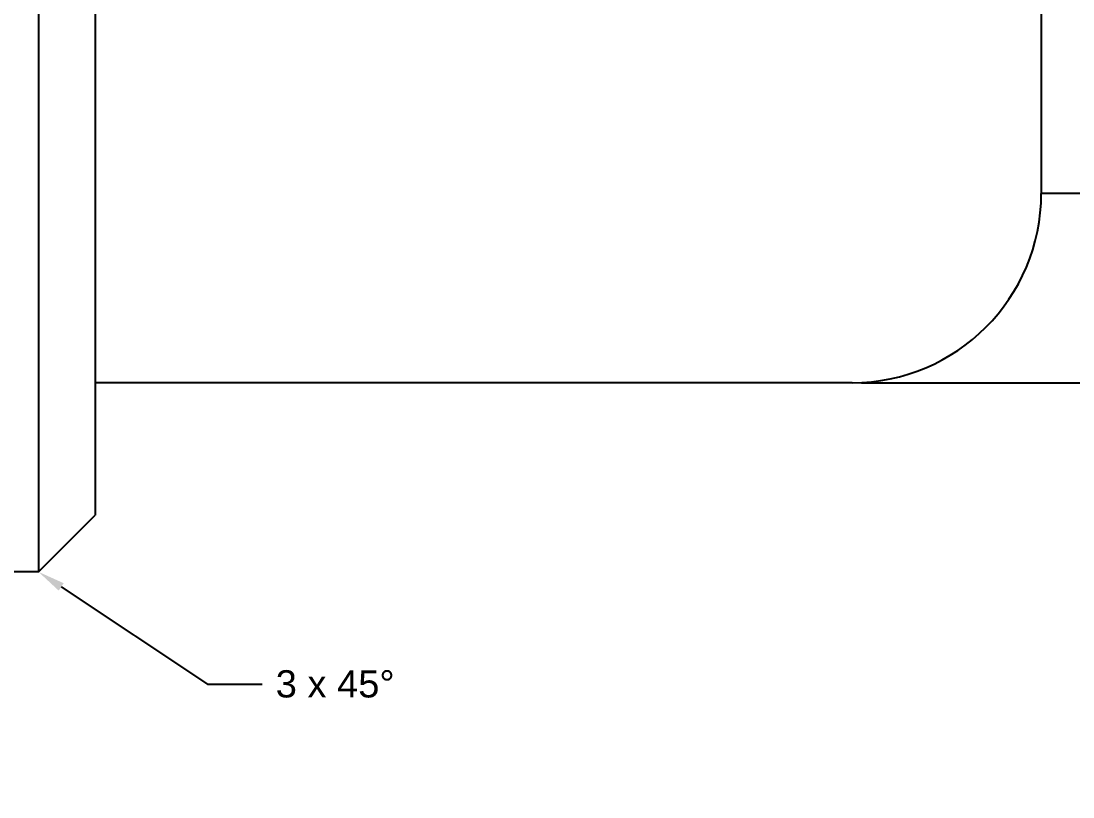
# Model space of a CAD drawing. Header units: inches. Extents: x 7 to 175, y -2 to 86.
# Drawn here: x 43.8 to 99.4, y -1.9 to 39.1 of the extents above; entities that cross this region are included whole.
import ezdxf
from ezdxf import colors
from ezdxf.entities.mleader import LeaderData, LeaderLine
from ezdxf.math import Vec2, Vec3

# ---------------------------------------------------------------- set-up
doc = ezdxf.new("R2010")
doc.units = ezdxf.units.IN
doc.header["$MEASUREMENT"] = 0
doc.styles.get("Standard").update_dxf_attribs({"font": 'Arial.ttf'})
doc.dimstyles.new('Annotative', dxfattribs={"dimscale": 0, "dimtxt": 0.18, "dimasz": 0.18, "dimexe": 0.18, "dimexo": 0.0625, "dimgap": 0.09, "dimtad": 0, "dimtih": 1, "dimtoh": 1, "dimdec": 4, "dimzin": 0, "dimdsep": 46, "dimtxsty": 'Standard', "dimcen": 0.09, "dimadec": 0, "dimazin": 0, "dimtfac": 1, "dimtdec": 4, "dimtofl": 0, "dimtmove": 0, "dimatfit": 3, "dimfxl": 1, "dimtolj": 1, "dimtzin": 0, "dimarcsym": 0})

# ---------------------------------------------------------------- blocks, each defined once
blk = doc.blocks.new('*D7')
at = {"color": 0, "lineweight": -2, "transparency": 16777216}
for p, q in [((88.236, 60.008), (157.164, 60.008)), ((155.724, 58.568), (155.724, 41.463)), ((155.724, 21.448), (155.724, 38.553)), ((88.236, 20.008), (157.164, 20.008))]:
    blk.add_line(p, q, dxfattribs=at)
at = {"color": 0, "transparency": 16777216}
for points in [[(155.484, 58.568), (155.964, 58.568), (155.724, 60.008)], [(155.484, 21.448), (155.964, 21.448), (155.724, 20.008)]]:
    blk.add_solid(points, dxfattribs=at)
at = {"layer": 'Defpoints', "color": 0, "transparency": 16777216}
for p in [(87.736, 60.008), (87.736, 20.008), (155.724, 20.008)]:
    blk.add_point(p, dxfattribs=at)
at = {"color": 0, "transparency": 16777216, "insert": (155.724, 40.008), "char_height": 1.44, "attachment_point": 5}
blk.add_mtext('\\A1;40.0000', dxfattribs=at)

msp = doc.modelspace()

# ---------------------------------------------------------------- linework, layer by layer
for p, q in [((44.73573, 70.00818), (44.73573, 10.00818)), ((47.73573, 67.00818), (47.73573, 13.00818)), ((97.73573, 50.00818), (97.73573, 30.00818)), ((127.73573, 30.00818), (97.73573, 30.00818)), ((87.73573, 20.00818), (47.73573, 20.00818)), ((44.73573, 10.00818), (47.73573, 13.00818)), ((44.73573, 10.00818), (17.73573, 10.00818))]:
    msp.add_line(p, q)
msp.add_arc((87.73573, 30.00818), 10, 270, 0)

# ---------------------------------------------------------------- dimensions: what is measured, and where the dimension line sits
dim = msp.add_linear_dim(base=(155.72441, 20.00818), p1=(87.73573, 60.00818), p2=(87.73573, 20.00818), angle=90, dimstyle='Annotative')
dim.commit()
dim.dimension.update_dxf_attribs({"geometry": '*D7', "text_midpoint": (155.72441, 40.00818)})

# ---------------------------------------------------------------- leaders
ml = msp.add_multileader_mtext('Standard')
ml.set_content('3 x 45°', color=256)
ml.set_leader_properties()
ml.build(insert=Vec2(0, 0))
ml.multileader.update_dxf_attribs({"dogleg_length": 0.36, "arrow_head_size": 1.44, "scale": 8})
ctx = ml.context
ctx.base_point, ctx.scale, ctx.char_height, ctx.arrow_head_size, ctx.landing_gap_size, ctx.plane_origin = Vec3(56.55488, 4.07496), 8, 1.44, 1.44, 0.72, Vec3(44.73573, 10.00818)
notes = []
notes.append((ctx, [(0, (1, 1, 0), (53.67488, 4.07496), (1, 0), 2.88, [(0, [(44.73573, 10.00818)], 0, [])])]))
ctx.mtext.insert, ctx.mtext.flow_direction = Vec3(57.27488, 4.80773), 5
for ctx, leaders in notes:
    for number, flags, end, landing, length, lines in leaders:
        leader = LeaderData()
        leader.index, (leader.has_last_leader_line, leader.has_dogleg_vector, leader.attachment_direction) = number, flags
        leader.last_leader_point, leader.dogleg_vector, leader.dogleg_length = Vec3(end), Vec3(landing), length
        for number, points, colour, breaks in lines:
            line = LeaderLine()
            line.index, line.vertices, line.color, line.breaks = number, Vec3.list(points), colors.encode_raw_color(colour), breaks
            leader.lines.append(line)
        ctx.leaders.append(leader)

doc.saveas('drawing.dxf')
